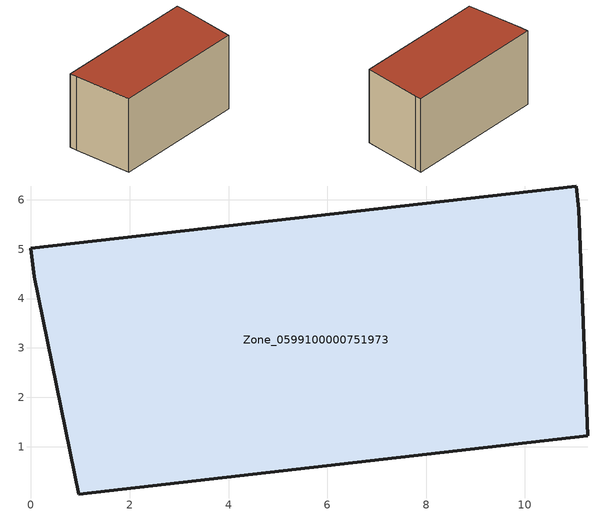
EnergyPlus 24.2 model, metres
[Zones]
Zone_0599100000751973
 floor ground (C_G): 0.96,0.04 0.07,4.44 0,5.02 11.04,6.28 11.09,5.81 11.27,1.22 z0
 wall outside (C_F): 11.09,5.81 11.04,6.28 0,5.02 0.07,4.44 0.96,0.04 11.27,1.22 11.09,5.81 z0:6.15
 roof outside (C_R): 0.07,4.44 0.96,0.04 11.27,1.22 11.09,5.81 11.04,6.28 0,5.02 z6.15
[BUILDING]
Pand.0599100000751973: North Axis=0; Terrain=City; Loads Convergence Tolerance Value=0.04; Temperature Convergence Tolerance Value=0.4; Solar Distribution=FullExterior; Maximum Number of Warmup Days=25; Minimum Number of Warmup Days=1
[Site:Location]
Rotterdam.The.Hague.AP_ZH_NLD Design_Conditions: Latitude=51.96; Longitude=4.45; Time Zone=1; Elevation=-4.5
[SITE:GROUNDTEMPERATURE:BUILDINGSURFACE]
18, 18, 18, 18, 18, 18, 18, 18, 18, 18, 18, 18
[MATERIAL] Thermal Absorptance=0.9; Solar Absorptance=0.7; Visible Absorptance=0.7
Name | Roughness | Thickness | Conductivity | Density | Specific Heat
G.TI.2006-2014 | MediumSmooth | 0.15 | 0.06 | 540 | 1210
F.TI.2006-2014 | Rough | 0.3 | 0.12 | 1920 | 840
R.TI.2006-2014 | MediumRough | 0.2 | 0.08 | 1500 | 1000
[CONSTRUCTION]
C_G: G.TI.2006-2014
C_F: F.TI.2006-2014
C_R: R.TI.2006-2014
[ZONE]
Zone_0599100000751973: Type=1; Multiplier=1; Ceiling Height=Autocalculate; Volume=Autocalculate; Floor Area=autocalculate; Part of Total Floor Area=Yes
[ZONEINFILTRATION:DESIGNFLOWRATE]
Infil_Zone_0599100000751973: Zone or ZoneList or Space or SpaceList=Zone_0599100000751973; Schedule=AlwaysOn; Design Flow Rate Calculation Method=Flow/Area; Flow Rate per Floor Area=0.0015; Constant Term Coefficient=1; Temperature Term Coefficient=0; Velocity Term Coefficient=0; Velocity Squared Term Coefficient=0
[HVACTEMPLATE:ZONE:IDEALLOADSAIRSYSTEM]
Zone_0599100000751973: Maximum Heating Supply Air Temperature=50; Minimum Cooling Supply Air Temperature=13; Maximum Heating Supply Air Humidity Ratio=0.0156; Minimum Cooling Supply Air Humidity Ratio=0.0077; Heating Limit=NoLimit; Cooling Limit=NoLimit; Dehumidification Control Type=ConstantSensibleHeatRatio; Cooling Sensible Heat Ratio=0.7; Dehumidification Setpoint=60; Humidification Control Type=None; Humidification Setpoint=30; Outdoor Air Method=None; Outdoor Air Flow Rate per Person=0.00944; Outdoor Air Flow Rate per Zone Floor Area=0; Outdoor Air Flow Rate per Zone=0; Demand Controlled Ventilation Type=None; Outdoor Air Economizer Type=NoEconomizer; Heat Recovery Type=None; Sensible Heat Recovery Effectiveness=0.7; Latent Heat Recovery Effectiveness=0.65
[ZONECONTROL:THERMOSTAT]
ThermostatControl_Zone_0599100000751973: Zone or ZoneList=Zone_0599100000751973; Control Type Schedule=DualSetpointControlType; Control 1=Thermostat_Zone_0599100000751973; Temperature Difference Between Cutout And Setpoint=0
[THERMOSTATSETPOINT:DUALSETPOINT]
Thermostat_Zone_0599100000751973: Heating Setpoint Temperature Schedule=HeatingSetpoint_Zone_0599100000751973; Cooling Setpoint Temperature Schedule=CoolingSetpoint_Zone_0599100000751973
[SCHEDULE:COMPACT]
HeatingSetpoint_Zone_0599100000751973: Through: 12/31, For: AllDays, Until: 24:00, 21
CoolingSetpoint_Zone_0599100000751973: Through: 12/31, For: AllDays, Until: 24:00, 24
DualSetpointControlType: Through: 12/31, For: AllDays, Until: 24:00, 4
AlwaysOn: Through: 12/31, For: AllDays, Until: 24:00, 1
